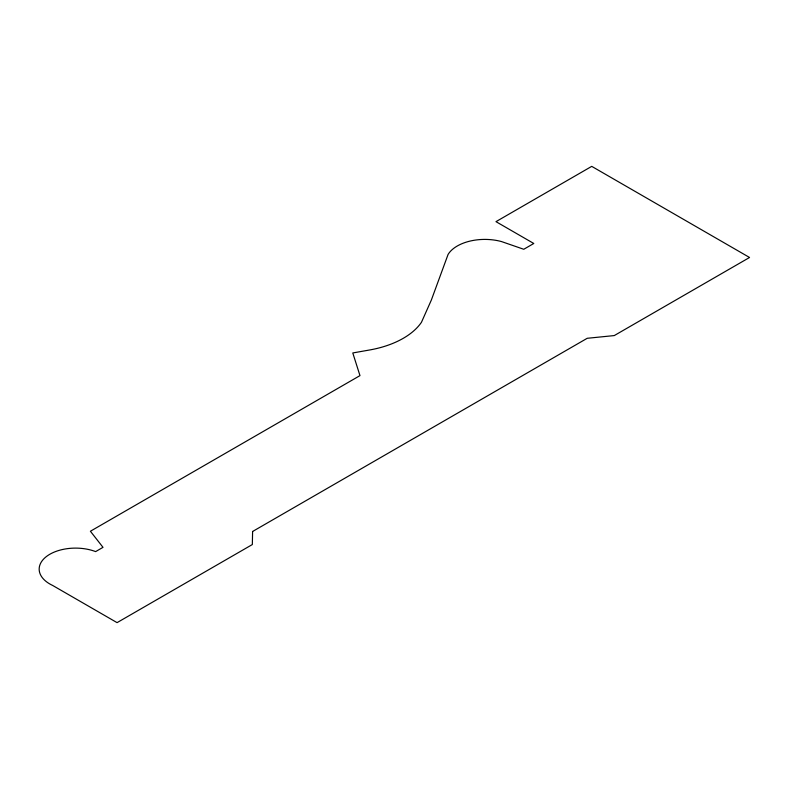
<?xml version="1.0" encoding="UTF-8"?>
<svg xmlns="http://www.w3.org/2000/svg" width="789" height="789" viewBox="0 0 789 789"><rect width="100%" height="100%" fill="white"/><g stroke="black" fill="none" stroke-linecap="round" stroke-linejoin="round"><path stroke-width="1.18" d="M252.598 531.48L252.342 544.538L117.068 622.639L52.685 585.468A36.393 21.017 0 0 1 46.196 556.709A36.393 21.017 0 0 1 95.637 551.6L103.004 547.339L90.4 531.244L359.971 375.613L352.782 352.959L368.828 350.119A81.247 46.906 0 0 0 421.464 322.277L431.346 300.057L448.083 254.433A38.967 22.496 0 0 1 501.518 241.572L523.768 249.275L533.788 243.485L495.975 221.65L591.73 166.361L749.55 257.48L614.276 335.572L587.213 338.294L252.598 531.48"/></g></svg>
